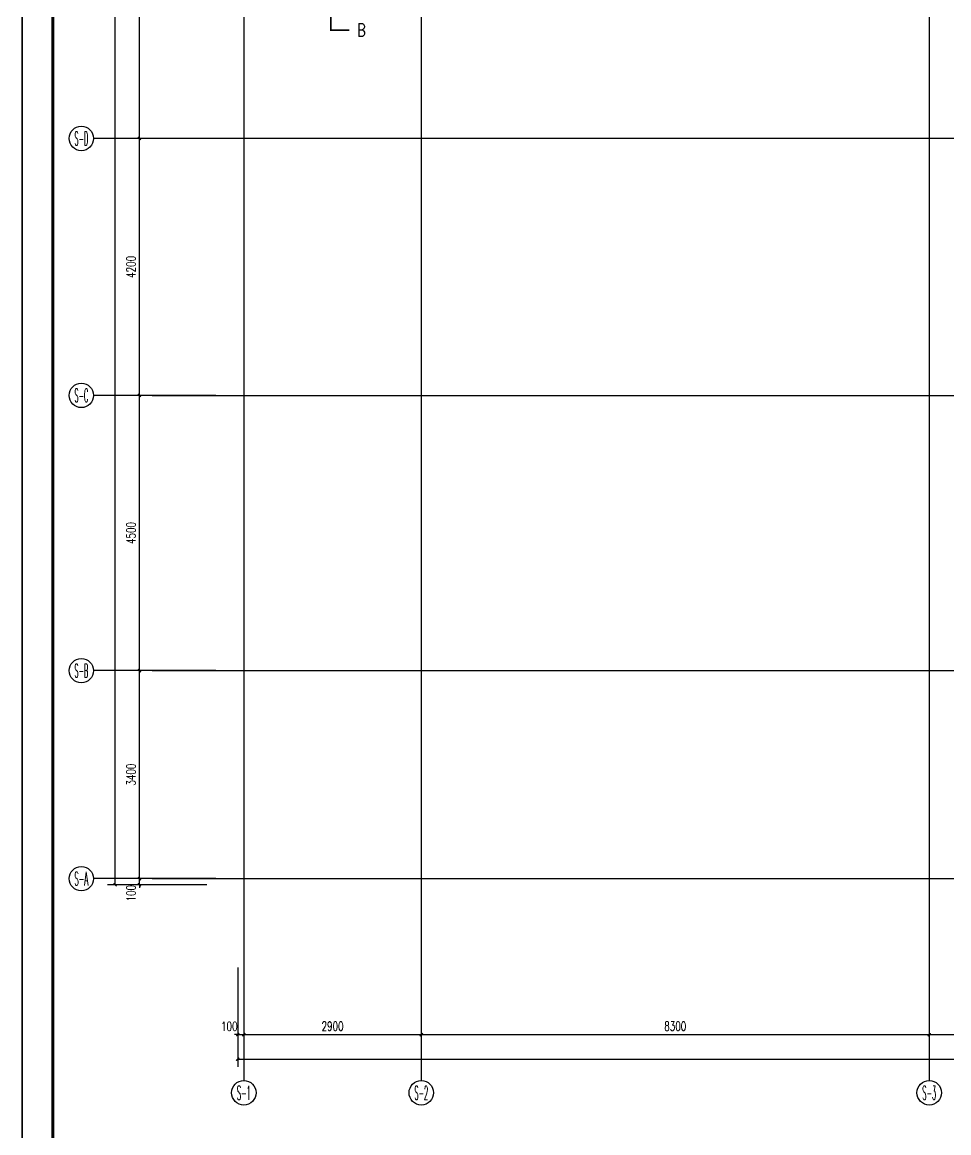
# Model space of a CAD drawing. Extents: x 0 to 2037025, y -2738621 to 0.
# Drawn here: x 958663 to 973804, y -1394317 to -1376163 of the extents above; entities that cross this region are included whole.
import ezdxf
from ezdxf.enums import TextEntityAlignment as Align

# ---------------------------------------------------------------- set-up
doc = ezdxf.new("R2010")
doc.units = 0
doc.header["$LTSCALE"] = 10
doc.header["$MEASUREMENT"] = 0
doc.linetypes.add('DOTE', pattern=[2.42, 2, -0.2, 0.02, -0.2])
for name, color, linetype in [('AXIS', 3, 'Continuous'), ('AXIS_TEXT', 7, 'Continuous'), ('DIM_SYMB', 3, 'Continuous'), ('DOTE', 1, 'DOTE'), ('PUB_TEXT', 7, 'Continuous'), ('PUB_TITLE', 4, 'Continuous'), ('图框', 142, 'Continuous'), ('批量导出图层', 1, 'Continuous')]:
    doc.layers.add(name, color=color, linetype=linetype)
doc.styles.add('_TCH_AXIS', font='COMPLEX', dxfattribs={"bigfont": 'GBCBIG'})
doc.styles.add('_TCH_DIM_T3', font='simplex_.ttf', dxfattribs={"width": 0.705882, "bigfont": 'GBCBIG'})
doc.styles.add('_TCH_LABEL', font='COMPLEX', dxfattribs={"bigfont": 'GBCBIG'})
doc.styles.add('COMPLEX', font='COMPLEX')
doc.dimstyles.new('_TCH_ARCH&&50', dxfattribs={"dimtxt": 148.75, "dimasz": 50, "dimexe": 125, "dimexo": 150, "dimgap": 63.125, "dimtad": 1, "dimdec": 0, "dimzin": 0, "dimdsep": 46, "dimtxsty": '_TCH_DIM_T3', "dimblk": 'ARCHTICK', "dimcen": 0.09, "dimclrt": 7, "dimazin": 2, "dimtfac": 1, "dimtdec": 0, "dimtix": 1, "dimtmove": 2, "dimatfit": 3, "dimfxl": 0, "dimtolj": 1, "dimtzin": 0, "dimarcsym": 0})

# ---------------------------------------------------------------- blocks, each defined once
blk = doc.blocks.new('图框A0')
at = {"layer": '图框'}
blk.add_lwpolyline([(0, 0), (0, 84100), (118900, 84100), (118900, 0)], close=True, dxfattribs=at)
at = {"layer": '图框', "const_width": 100}
blk.add_lwpolyline([(2500, 1000), (117900, 1000), (117900, 83100), (2500, 83100)], close=True, dxfattribs=at)
blk = doc.blocks.new('_ArchTick')
at = {"color": 0, "linetype": 'ByBlock', "const_width": 0.4}
blk.add_lwpolyline([(-0.5, -0.5), (0.5, 0.5)], dxfattribs=at)
blk = doc.blocks.new('*D724')
at = {"layer": 'AXIS', "color": 0, "lineweight": -2, "transparency": 16777216}
for p, q in [((961679, -1390163), (960454, -1390163)), ((960579, -1390163), (960579, -1390113)), ((960579, -1390263), (960579, -1390163)), ((961679, -1390263), (960454, -1390263)), ((960579, -1390263), (960579, -1390313))]:
    blk.add_line(p, q, dxfattribs=at)
at = {"layer": 'Defpoints', "color": 0, "transparency": 16777216}
for p in [(960579, -1390163), (961829, -1390163), (961829, -1390263)]:
    blk.add_point(p, dxfattribs=at)
at = {"layer": 'AXIS', "color": 0, "lineweight": -2, "transparency": 16777216, "xscale": 50, "yscale": 50, "zscale": 50}
for p, rotation in [((960579, -1390163), 270), ((960579, -1390263), 90)]:
    blk.add_blockref('_ArchTick', p, dxfattribs=dict(at, rotation=rotation))
at = {"layer": 'AXIS', "color": 7, "transparency": 16777216, "insert": (960441, -1390401), "char_height": 148.8, "attachment_point": 5, "rotation": 90, "style": '_TCH_DIM_T3'}
blk.add_mtext('\\A1;100', dxfattribs=at)
blk = doc.blocks.new('*D725')
at = {"layer": 'AXIS', "color": 0, "lineweight": -2, "transparency": 16777216}
for p, q in [((961679, -1386763), (960454, -1386763)), ((960579, -1390163), (960579, -1386763)), ((961679, -1390163), (960454, -1390163))]:
    blk.add_line(p, q, dxfattribs=at)
at = {"layer": 'Defpoints', "color": 0, "transparency": 16777216}
for p in [(960579, -1386763), (961829, -1386763), (961829, -1390163)]:
    blk.add_point(p, dxfattribs=at)
at = {"layer": 'AXIS', "color": 0, "lineweight": -2, "transparency": 16777216, "xscale": 50, "yscale": 50, "zscale": 50}
for p, rotation in [((960579, -1386763), 90), ((960579, -1390163), 270)]:
    blk.add_blockref('_ArchTick', p, dxfattribs=dict(at, rotation=rotation))
at = {"layer": 'AXIS', "color": 7, "transparency": 16777216, "insert": (960439, -1388463), "char_height": 148.8, "attachment_point": 5, "rotation": 90, "style": '_TCH_DIM_T3'}
blk.add_mtext('\\A1;3400', dxfattribs=at)
blk = doc.blocks.new('*D726')
at = {"layer": 'AXIS', "color": 0, "lineweight": -2, "transparency": 16777216}
for p, q in [((961679, -1382263), (960454, -1382263)), ((960579, -1386763), (960579, -1382263)), ((961679, -1386763), (960454, -1386763))]:
    blk.add_line(p, q, dxfattribs=at)
at = {"layer": 'Defpoints', "color": 0, "transparency": 16777216}
for p in [(960579, -1382263), (961829, -1382263), (961829, -1386763)]:
    blk.add_point(p, dxfattribs=at)
at = {"layer": 'AXIS', "color": 0, "lineweight": -2, "transparency": 16777216, "xscale": 50, "yscale": 50, "zscale": 50}
for p, rotation in [((960579, -1382263), 90), ((960579, -1386763), 270)]:
    blk.add_blockref('_ArchTick', p, dxfattribs=dict(at, rotation=rotation))
at = {"layer": 'AXIS', "color": 7, "transparency": 16777216, "insert": (960439, -1384513), "char_height": 148.8, "attachment_point": 5, "rotation": 90, "style": '_TCH_DIM_T3'}
blk.add_mtext('\\A1;4500', dxfattribs=at)
blk = doc.blocks.new('*D727')
at = {"layer": 'AXIS', "color": 0, "lineweight": -2, "transparency": 16777216}
for p, q in [((961679, -1378063), (960454, -1378063)), ((960579, -1382263), (960579, -1378063)), ((961679, -1382263), (960454, -1382263))]:
    blk.add_line(p, q, dxfattribs=at)
at = {"layer": 'Defpoints', "color": 0, "transparency": 16777216}
for p in [(960579, -1378063), (961829, -1378063), (961829, -1382263)]:
    blk.add_point(p, dxfattribs=at)
at = {"layer": 'AXIS', "color": 0, "lineweight": -2, "transparency": 16777216, "xscale": 50, "yscale": 50, "zscale": 50}
for p, rotation in [((960579, -1378063), 90), ((960579, -1382263), 270)]:
    blk.add_blockref('_ArchTick', p, dxfattribs=dict(at, rotation=rotation))
at = {"layer": 'AXIS', "color": 7, "transparency": 16777216, "insert": (960439, -1380163), "char_height": 148.8, "attachment_point": 5, "rotation": 90, "style": '_TCH_DIM_T3'}
blk.add_mtext('\\A1;4200', dxfattribs=at)
blk = doc.blocks.new('*D728')
at = {"layer": 'AXIS', "color": 0, "lineweight": -2, "transparency": 16777216}
for p, q in [((961679, -1369963), (960454, -1369963)), ((960579, -1378063), (960579, -1369963)), ((961679, -1378063), (960454, -1378063))]:
    blk.add_line(p, q, dxfattribs=at)
at = {"layer": 'Defpoints', "color": 0, "transparency": 16777216}
for p in [(960579, -1369963), (961829, -1369963), (961829, -1378063)]:
    blk.add_point(p, dxfattribs=at)
at = {"layer": 'AXIS', "color": 0, "lineweight": -2, "transparency": 16777216, "xscale": 50, "yscale": 50, "zscale": 50}
for p, rotation in [((960579, -1369963), 90), ((960579, -1378063), 270)]:
    blk.add_blockref('_ArchTick', p, dxfattribs=dict(at, rotation=rotation))
at = {"layer": 'AXIS', "color": 7, "transparency": 16777216, "insert": (960440, -1374013), "char_height": 148.8, "attachment_point": 5, "rotation": 90, "style": '_TCH_DIM_T3'}
blk.add_mtext('\\A1;8100', dxfattribs=at)
blk = doc.blocks.new('*D733')
at = {"layer": 'AXIS', "color": 0, "lineweight": -2, "transparency": 16777216}
for p, q in [((961679, -1354863), (960054, -1354863)), ((960179, -1390263), (960179, -1354863)), ((961679, -1390263), (960054, -1390263))]:
    blk.add_line(p, q, dxfattribs=at)
at = {"layer": 'Defpoints', "color": 0, "transparency": 16777216}
for p in [(960179, -1354863), (961829, -1354863), (961829, -1390263)]:
    blk.add_point(p, dxfattribs=at)
at = {"layer": 'AXIS', "color": 0, "lineweight": -2, "transparency": 16777216, "xscale": 50, "yscale": 50, "zscale": 50}
for p, rotation in [((960179, -1354863), 90), ((960179, -1390263), 270)]:
    blk.add_blockref('_ArchTick', p, dxfattribs=dict(at, rotation=rotation))
at = {"layer": 'AXIS', "color": 7, "transparency": 16777216, "insert": (960039, -1372563), "char_height": 148.8, "attachment_point": 5, "rotation": 90, "style": '_TCH_DIM_T3'}
blk.add_mtext('\\A1;35400', dxfattribs=at)
blk = doc.blocks.new('*D734')
at = {"layer": 'AXIS', "color": 0, "lineweight": -2, "transparency": 16777216}
for p, q in [((962184, -1391613), (962184, -1392838)), ((962284, -1391613), (962284, -1392838)), ((962184, -1392713), (962134, -1392713)), ((962184, -1392713), (962284, -1392713)), ((962284, -1392713), (962334, -1392713))]:
    blk.add_line(p, q, dxfattribs=at)
at = {"layer": 'Defpoints', "color": 0, "transparency": 16777216}
for p in [(962184, -1391463), (962284, -1391463), (962284, -1392713)]:
    blk.add_point(p, dxfattribs=at)
at = {"layer": 'AXIS', "color": 0, "lineweight": -2, "transparency": 16777216, "xscale": 50, "yscale": 50, "zscale": 50}
blk.add_blockref('_ArchTick', (962184, -1392713), dxfattribs=at)
at = {"layer": 'AXIS', "color": 0, "lineweight": -2, "transparency": 16777216, "xscale": 50, "yscale": 50, "zscale": 50, "rotation": 180}
blk.add_blockref('_ArchTick', (962284, -1392713), dxfattribs=at)
at = {"layer": 'AXIS', "color": 7, "transparency": 16777216, "insert": (962046, -1392576), "char_height": 148.8, "attachment_point": 5, "style": '_TCH_DIM_T3'}
blk.add_mtext('\\A1;100', dxfattribs=at)
blk = doc.blocks.new('*D735')
at = {"layer": 'AXIS', "color": 0, "lineweight": -2, "transparency": 16777216}
for p, q in [((962284, -1391613), (962284, -1392838)), ((965184, -1391613), (965184, -1392838)), ((962284, -1392713), (965184, -1392713))]:
    blk.add_line(p, q, dxfattribs=at)
at = {"layer": 'Defpoints', "color": 0, "transparency": 16777216}
for p in [(962284, -1391463), (965184, -1391463), (965184, -1392713)]:
    blk.add_point(p, dxfattribs=at)
at = {"layer": 'AXIS', "color": 0, "lineweight": -2, "transparency": 16777216, "xscale": 50, "yscale": 50, "zscale": 50, "rotation": 180}
blk.add_blockref('_ArchTick', (962284, -1392713), dxfattribs=at)
at = {"layer": 'AXIS', "color": 0, "lineweight": -2, "transparency": 16777216, "xscale": 50, "yscale": 50, "zscale": 50}
blk.add_blockref('_ArchTick', (965184, -1392713), dxfattribs=at)
at = {"layer": 'AXIS', "color": 7, "transparency": 16777216, "insert": (963734, -1392575), "char_height": 148.8, "attachment_point": 5, "style": '_TCH_DIM_T3'}
blk.add_mtext('\\A1;2900', dxfattribs=at)
blk = doc.blocks.new('*D736')
at = {"layer": 'AXIS', "color": 0, "lineweight": -2, "transparency": 16777216}
for p, q in [((965184, -1391613), (965184, -1392838)), ((973484, -1391613), (973484, -1392838)), ((965184, -1392713), (973484, -1392713))]:
    blk.add_line(p, q, dxfattribs=at)
at = {"layer": 'Defpoints', "color": 0, "transparency": 16777216}
for p in [(965184, -1391463), (973484, -1391463), (973484, -1392713)]:
    blk.add_point(p, dxfattribs=at)
at = {"layer": 'AXIS', "color": 0, "lineweight": -2, "transparency": 16777216, "xscale": 50, "yscale": 50, "zscale": 50, "rotation": 180}
blk.add_blockref('_ArchTick', (965184, -1392713), dxfattribs=at)
at = {"layer": 'AXIS', "color": 0, "lineweight": -2, "transparency": 16777216, "xscale": 50, "yscale": 50, "zscale": 50}
blk.add_blockref('_ArchTick', (973484, -1392713), dxfattribs=at)
at = {"layer": 'AXIS', "color": 7, "transparency": 16777216, "insert": (969334, -1392575), "char_height": 148.8, "attachment_point": 5, "style": '_TCH_DIM_T3'}
blk.add_mtext('\\A1;8300', dxfattribs=at)
blk = doc.blocks.new('*D737')
at = {"layer": 'AXIS', "color": 0, "lineweight": -2, "transparency": 16777216}
for p, q in [((973484, -1391613), (973484, -1392838)), ((975784, -1391613), (975784, -1392838)), ((973484, -1392713), (975784, -1392713))]:
    blk.add_line(p, q, dxfattribs=at)
at = {"layer": 'Defpoints', "color": 0, "transparency": 16777216}
for p in [(973484, -1391463), (975784, -1391463), (975784, -1392713)]:
    blk.add_point(p, dxfattribs=at)
at = {"layer": 'AXIS', "color": 0, "lineweight": -2, "transparency": 16777216, "xscale": 50, "yscale": 50, "zscale": 50, "rotation": 180}
blk.add_blockref('_ArchTick', (973484, -1392713), dxfattribs=at)
at = {"layer": 'AXIS', "color": 0, "lineweight": -2, "transparency": 16777216, "xscale": 50, "yscale": 50, "zscale": 50}
blk.add_blockref('_ArchTick', (975784, -1392713), dxfattribs=at)
at = {"layer": 'AXIS', "color": 7, "transparency": 16777216, "insert": (974634, -1392575), "char_height": 148.8, "attachment_point": 5, "style": '_TCH_DIM_T3'}
blk.add_mtext('\\A1;2300', dxfattribs=at)
blk = doc.blocks.new('*D743')
at = {"layer": 'AXIS', "color": 0, "lineweight": -2, "transparency": 16777216}
for p, q in [((962184, -1391613), (962184, -1393238)), ((996084, -1391613), (996084, -1393238)), ((962184, -1393113), (996084, -1393113))]:
    blk.add_line(p, q, dxfattribs=at)
at = {"layer": 'Defpoints', "color": 0, "transparency": 16777216}
for p in [(962184, -1391463), (996084, -1391463), (996084, -1393113)]:
    blk.add_point(p, dxfattribs=at)
at = {"layer": 'AXIS', "color": 0, "lineweight": -2, "transparency": 16777216, "xscale": 50, "yscale": 50, "zscale": 50, "rotation": 180}
blk.add_blockref('_ArchTick', (962184, -1393113), dxfattribs=at)
at = {"layer": 'AXIS', "color": 0, "lineweight": -2, "transparency": 16777216, "xscale": 50, "yscale": 50, "zscale": 50}
blk.add_blockref('_ArchTick', (996084, -1393113), dxfattribs=at)
at = {"layer": 'AXIS', "color": 7, "transparency": 16777216, "insert": (979134, -1392975), "char_height": 148.8, "attachment_point": 5, "style": '_TCH_DIM_T3'}
blk.add_mtext('\\A1;33900', dxfattribs=at)
blk = doc.blocks.new('_AXISO')
blk.add_circle((0, 0), 0.5)
at = {"layer": 'AXIS_TEXT', "style": 'COMPLEX', "width": 1.041667}
blk.add_attdef('A', text='', height=0.56, dxfattribs=at).set_placement((-0.25, -0.28), (0.25, -0.28), align=Align.FIT)

msp = doc.modelspace()

# ---------------------------------------------------------------- linework, layer by layer
at = {"layer": 'AXIS'}
for p, q in [((961828.5, -1378063.1), (959828.5, -1378063.1)), ((961828.5, -1382263.1), (959828.5, -1382263.1)), ((961828.5, -1386763.1), (959828.5, -1386763.1)), ((961828.5, -1390163.1), (959828.5, -1390163.1)), ((962283.9, -1391463.1), (962283.9, -1393463.1)), ((965183.9, -1391463.1), (965183.9, -1393463.1)), ((973483.9, -1391463.1), (973483.9, -1393463.1))]:
    msp.add_line(p, q, dxfattribs=at)
at = {"layer": 'DIM_SYMB', "const_width": 25}
msp.add_lwpolyline([(963706.3, -1375791.6), (963706.3, -1376291.6), (964006.3, -1376291.6)], dxfattribs=at)
at = {"layer": 'DOTE'}
for p, q in [((962283.9, -1353463.1), (962283.9, -1391563.1)), ((965183.9, -1353463.1), (965183.9, -1391563.1)), ((973483.9, -1353463.1), (973483.9, -1391563.1)), ((997483.9, -1378063.1), (960783.9, -1378063.1)), ((960783.9, -1382263.1), (997483.9, -1382263.1)), ((960783.9, -1386763.1), (997483.9, -1386763.1)), ((960783.9, -1390163.1), (997483.9, -1390163.1))]:
    msp.add_line(p, q, dxfattribs=at)
at = {"layer": 'PUB_TITLE'}
msp.add_lwpolyline([(958662.7, -1408312.9), (1000712.7, -1408312.9), (1000712.7, -1348862.9), (958662.7, -1348862.9)], close=True, dxfattribs=at)
at = {"layer": 'PUB_TITLE', "const_width": 50}
msp.add_lwpolyline([(959162.7, -1407812.9), (1000212.7, -1407812.9), (1000212.7, -1350112.9), (959162.7, -1350112.9)], close=True, dxfattribs=at)
at = {"layer": '批量导出图层'}
msp.add_lwpolyline([(958662.7, -1348862.9), (1000712.7, -1348862.9), (1000712.7, -1408312.9), (958662.7, -1408312.9)], close=True, dxfattribs=at)

# ---------------------------------------------------------------- block references
at = {"xscale": 0.5, "yscale": 0.5, "zscale": 0.5, "rotation": 270}
msp.add_blockref('图框A0', (958662.7, -1348862.9), dxfattribs=at)
at = {"layer": 'AXIS'}
ref = msp.add_blockref('_AXISO', (959628.5, -1378063.1), dxfattribs=dict(at, xscale=400, yscale=400, zscale=400))
ref.add_attrib('A', 'S-D', dxfattribs={"layer": 'AXIS_TEXT', "height": 226.27, "style": '_TCH_AXIS', "width": 0.333333}).set_placement((959515.4, -1378176.3), (959741.7, -1378176.3), align=Align.FIT)
ref = msp.add_blockref('_AXISO', (959628.5, -1382263.1), dxfattribs=dict(at, xscale=400, yscale=400, zscale=400))
ref.add_attrib('A', 'S-C', dxfattribs={"layer": 'AXIS_TEXT', "height": 226.27, "style": '_TCH_AXIS', "width": 0.344262}).set_placement((959515.4, -1382376.3), (959741.7, -1382376.3), align=Align.FIT)
ref = msp.add_blockref('_AXISO', (959628.5, -1386763.1), dxfattribs=dict(at, xscale=400, yscale=400, zscale=400))
ref.add_attrib('A', 'S-B', dxfattribs={"layer": 'AXIS_TEXT', "height": 226.27, "style": '_TCH_AXIS', "width": 0.333333}).set_placement((959515.4, -1386876.3), (959741.7, -1386876.3), align=Align.FIT)
ref = msp.add_blockref('_AXISO', (959628.5, -1390163.1), dxfattribs=dict(at, xscale=400, yscale=400, zscale=400))
ref.add_attrib('A', 'S-A', dxfattribs={"layer": 'AXIS_TEXT', "height": 226.27, "style": '_TCH_AXIS', "width": 0.328125}).set_placement((959515.4, -1390276.3), (959741.7, -1390276.3), align=Align.FIT)
ref = msp.add_blockref('_AXISO', (962283.9, -1393663.1), dxfattribs=dict(at, xscale=400, yscale=400, zscale=400))
ref.add_attrib('A', 'S-1', dxfattribs={"layer": 'AXIS_TEXT', "height": 226.27, "style": '_TCH_AXIS', "width": 0.381818}).set_placement((962170.8, -1393776.3), (962397.1, -1393776.3), align=Align.FIT)
ref = msp.add_blockref('_AXISO', (965183.9, -1393663.1), dxfattribs=dict(at, xscale=400, yscale=400, zscale=400))
ref.add_attrib('A', 'S-2', dxfattribs={"layer": 'AXIS_TEXT', "height": 226.27, "style": '_TCH_AXIS', "width": 0.35}).set_placement((965070.8, -1393776.3), (965297.1, -1393776.3), align=Align.FIT)
ref = msp.add_blockref('_AXISO', (973483.9, -1393663.1), dxfattribs=dict(at, xscale=400, yscale=400, zscale=400))
ref.add_attrib('A', 'S-3', dxfattribs={"layer": 'AXIS_TEXT', "height": 226.27, "style": '_TCH_AXIS', "width": 0.35}).set_placement((973370.8, -1393776.3), (973597.1, -1393776.3), align=Align.FIT)

# ---------------------------------------------------------------- texts
at = {"layer": 'PUB_TEXT', "style": '_TCH_LABEL', "width": 0.705882}
msp.add_text('B', height=212.5, dxfattribs=at).set_placement((964137.7, -1376397.8))

# ---------------------------------------------------------------- dimensions: what is measured, and where the dimension line sits
at = {"layer": 'AXIS'}
for p1, p2, distance, picture, middle in [((961828.5, -1390263.1), (961828.5, -1354863.1), 1650, '*D733', (960038.7, -1372563.1)), ((961828.5, -1378063.1), (961828.5, -1369963.1), 1250, '*D728', (960440.4, -1374013.1)), ((961828.5, -1382263.1), (961828.5, -1378063.1), 1250, '*D727', (960438.7, -1380163.1)), ((961828.5, -1386763.1), (961828.5, -1382263.1), 1250, '*D726', (960438.7, -1384513.1)), ((961828.5, -1390163.1), (961828.5, -1386763.1), 1250, '*D725', (960438.7, -1388463.1)), ((962183.9, -1391463.1), (996083.9, -1391463.1), -1650, '*D743', (979133.9, -1392974.9)), ((962283.9, -1391463.1), (965183.9, -1391463.1), -1250, '*D735', (963733.9, -1392574.9)), ((965183.9, -1391463.1), (973483.9, -1391463.1), -1250, '*D736', (969333.9, -1392574.9)), ((973483.9, -1391463.1), (975783.9, -1391463.1), -1250, '*D737', (974633.9, -1392574.9))]:
    dim = msp.add_aligned_dim(p1=p1, p2=p2, distance=distance, dimstyle='_TCH_ARCH&&50', dxfattribs=at)
    dim.commit()
    dim.dimension.update_dxf_attribs({"geometry": picture, "text_midpoint": middle})
for base, p1, p2, angle, picture, middle in [((960578.5, -1390163.1), (961828.5, -1390263.1), (961828.5, -1390163.1), 90, '*D724', (960441, -1390400.6)), ((962283.9, -1392713.1), (962183.9, -1391463.1), (962283.9, -1391463.1), 0, '*D734', (962046.4, -1392575.6))]:
    dim = msp.add_linear_dim(base=base, p1=p1, p2=p2, angle=angle, dimstyle='_TCH_ARCH&&50', dxfattribs=at)
    dim.commit()
    dim.dimension.update_dxf_attribs({"geometry": picture, "text_midpoint": middle, "dimtype": 129})

doc.saveas('drawing.dxf')
